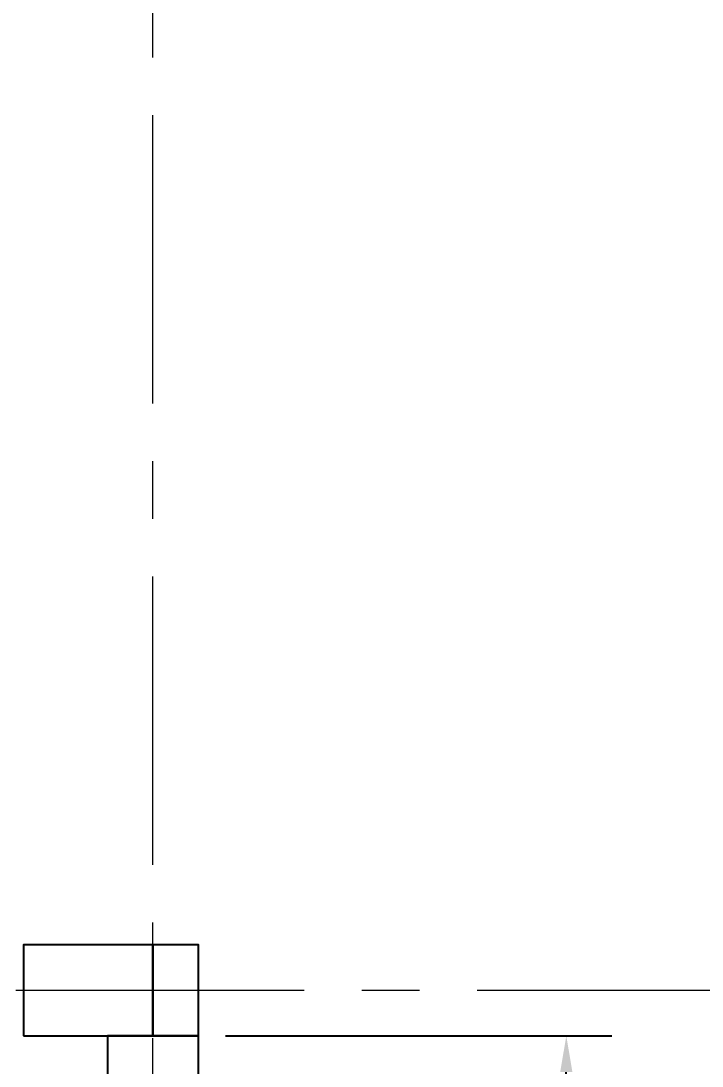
# Model space of a CAD drawing. Header units: centimetres. Extents: x -136 to 1955, y -1012 to 1233.
# Drawn here: x 372 to 446.9, y 247.7 to 362.7 of the extents above; entities that cross this region are included whole.
import ezdxf

# ---------------------------------------------------------------- set-up
doc = ezdxf.new("R2010")
doc.units = ezdxf.units.CM
doc.linetypes.add('CENTER', pattern=[50.8, 31.75, -6.35, 6.35, -6.35])
doc.layers.add('AKS', color=4, linetype='CENTER', lineweight=13)
for name, color, linetype in [('DIS_DUVAR_100', 30, 'Continuous'), ('KOSE_PROFIL_100', 8, 'Continuous'), ('OZEL_PANEL_OLCU_CM', 3, 'Continuous')]:
    doc.layers.add(name, color=color, linetype=linetype)
doc.styles.get("Standard").update_dxf_attribs({"font": 'Arial.ttf'})
doc.dimstyles.new('ISO-25', dxfattribs={"dimtxt": 2.5, "dimasz": 2.5, "dimexe": 1.25, "dimexo": 0.625, "dimtad": 1, "dimtxsty": 'Standard', "dimcen": 2.5, "dimadec": 0, "dimazin": 0, "dimtfac": 1, "dimtmove": 0, "dimatfit": 3, "dimfxl": 1, "dimarcsym": 0})

# ---------------------------------------------------------------- blocks, each defined once
blk = doc.blocks.new('VER_V_1205_100')
blk.add_lwpolyline([(0, 0), (10, 0), (10, 120.5), (0, 120.5)], close=True)
blk = doc.blocks.new('VER_BAG_50_100')
blk.add_lwpolyline([(0, 0), (5, 0), (5, 10), (0, 10)], close=True)
blk = doc.blocks.new('KROKI_DIS_KAPILI_1255_100')
blk.add_lwpolyline([(111.25, 0), (125.5, 0), (125.5, 10), (111.25, 10)], close=True)
blk = doc.blocks.new('*D109')
at = {"layer": 'Defpoints', "color": 0, "transparency": 16777216}
for p in [(391.5, 251), (432, 251), (391.5, 130.5)]:
    blk.add_point(p, dxfattribs=at)
at = {"layer": 'OZEL_PANEL_OLCU_CM', "color": 0, "lineweight": -2, "transparency": 16777216}
for p, q in [((394.5, 251), (437, 251)), ((432, 134.5), (432, 247)), ((394.5, 130.5), (437, 130.5))]:
    blk.add_line(p, q, dxfattribs=at)
at = {"layer": 'OZEL_PANEL_OLCU_CM', "color": 0, "transparency": 16777216}
for points in [[(431.33, 247), (432.67, 247), (432, 251)], [(431.33, 134.5), (432.67, 134.5), (432, 130.5)]]:
    blk.add_solid(points, dxfattribs=at)
at = {"layer": 'OZEL_PANEL_OLCU_CM', "color": 0, "transparency": 16777216, "insert": (420.99, 190.75), "char_height": 15, "attachment_point": 5, "rotation": 90}
blk.add_mtext('120,5', dxfattribs=at)

msp = doc.modelspace()

# ---------------------------------------------------------------- linework, layer by layer
at = {"layer": 'AKS'}
for p, q in [((386.5, -35), (386.5, 1055)), ((-35, 256), (808, 256))]:
    msp.add_line(p, q, dxfattribs=at)

# ---------------------------------------------------------------- block references
at = {"layer": 'DIS_DUVAR_100'}
for name, p in [('KROKI_DIS_KAPILI_1255_100', (261, 251)), ('VER_V_1205_100', (381.5, 130.5))]:
    msp.add_blockref(name, p, dxfattribs=at)
at = {"layer": 'KOSE_PROFIL_100'}
msp.add_blockref('VER_BAG_50_100', (386.5, 251), dxfattribs=at)

# ---------------------------------------------------------------- dimensions: what is measured, and where the dimension line sits
at = {"layer": 'OZEL_PANEL_OLCU_CM'}
dim = msp.add_linear_dim(base=(432, 251), p1=(391.5, 130.5), p2=(391.5, 251), angle=90, dimstyle='ISO-25', override={"dimtxt": 15, "dimasz": 4, "dimexe": 5, "dimexo": 3, "dimgap": 2, "dimdec": 1, "dimtix": 1, "dimatfit": 1}, dxfattribs=at)
dim.commit()
dim.dimension.update_dxf_attribs({"geometry": '*D109', "text_midpoint": (420.986, 190.75)})

doc.saveas('drawing.dxf')
